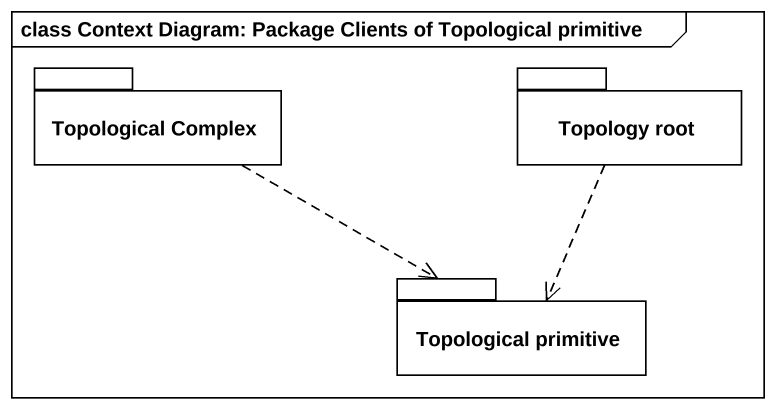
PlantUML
@startuml
mainframe class Context Diagram: Package Clients of Topological primitive
package "Topological Complex" as Topological_Complex {
}
package "Topology root" as Topology_root {
}
package "Topological primitive" as Topological_primitive {
}
Topological_Complex .right.> Topological_primitive
Topology_root ..> Topological_primitive
@enduml
